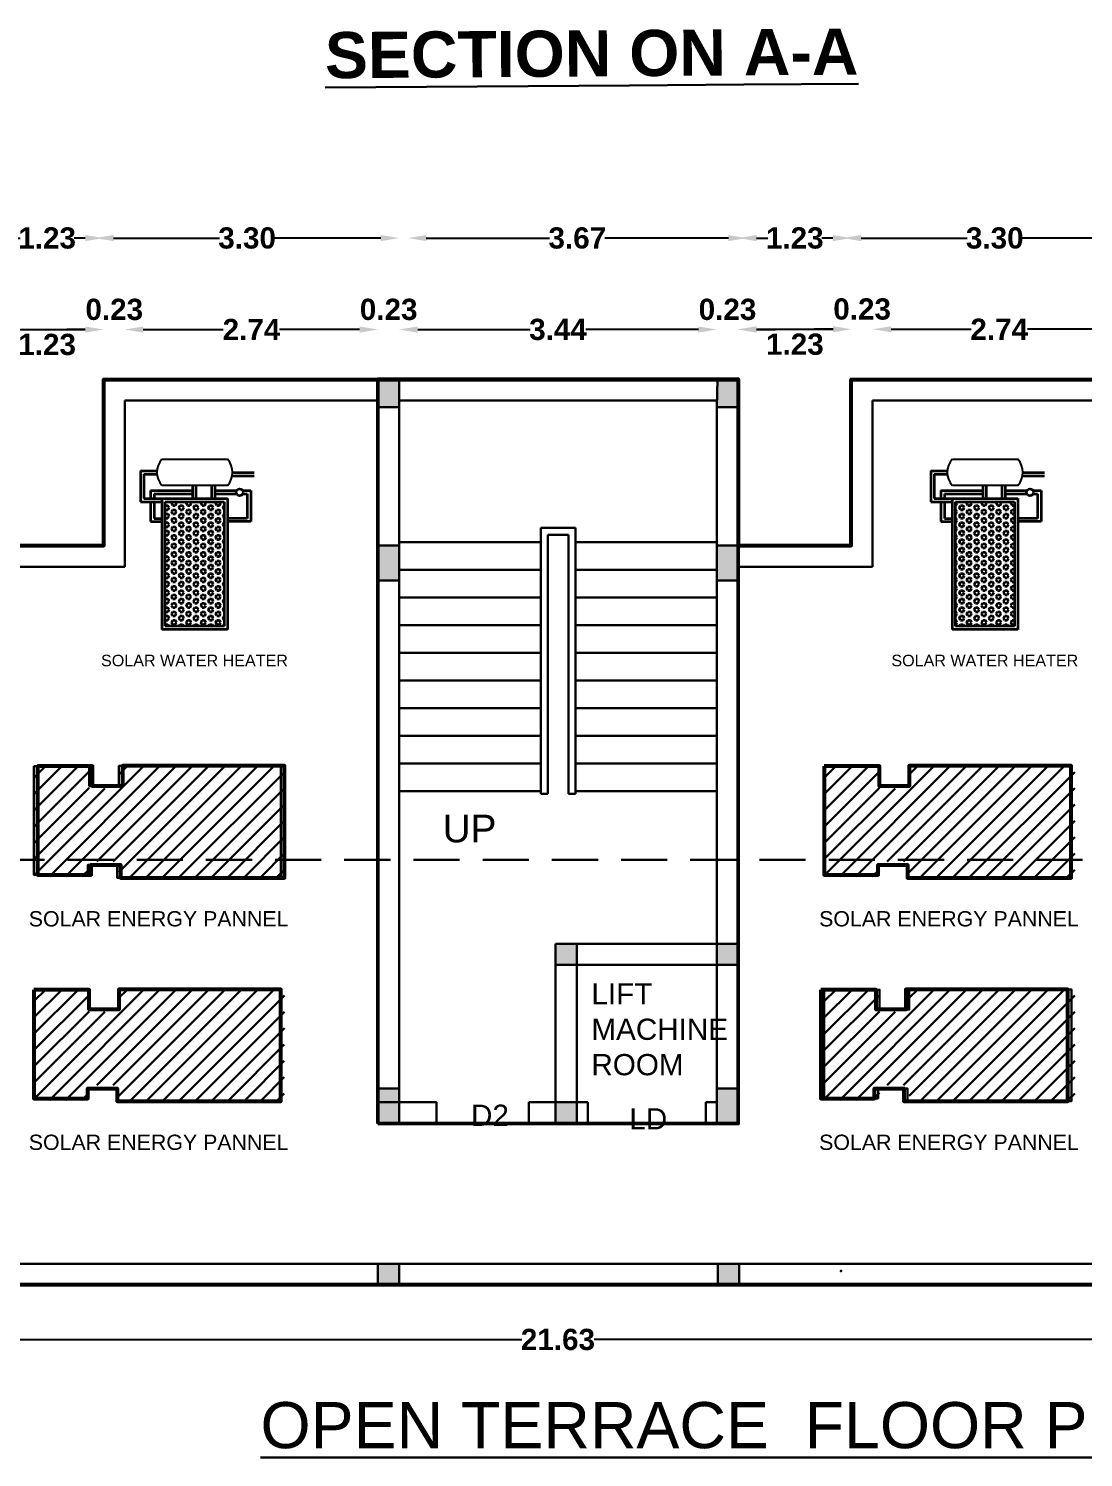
# Model space of a CAD drawing. Header units: metres. Extents: x 515 to 706, y -4 to 163.
# Drawn here: x 654.14 to 665.58, y 107.72 to 123.21 of the extents above; entities that cross this region are included whole.
import ezdxf

# ---------------------------------------------------------------- set-up
doc = ezdxf.new("R2010")
doc.units = ezdxf.units.M
doc.header["$MEASUREMENT"] = 0
doc.linetypes.add('DASHED2', pattern=[0.375, 0.25, -0.125])
for name, color, linetype, lineweight in [('BLK_4_FLR_2_ROOF_AREA', 7, 'Continuous', 30), ('BLK_4_STAIR_HEADROOM', 7, 'Continuous', 30), ('SOLAR_WATER_HEATER', 1, 'Continuous', 13)]:
    doc.layers.add(name, color=color, linetype=linetype, lineweight=lineweight)
doc.layers.add('SOLAR_PANEL', color=3, linetype='Continuous')
doc.styles.add('ARIAL', font='arialbd.ttf', dxfattribs={"height": 0.23})
doc.styles.add('PDF Swiss721BT-RomanCondensed', font='arial.ttf')
doc.styles.add('style1', font='swisse.ttf', dxfattribs={"height": 1})
doc.styles.add('working', font='arialbd.ttf', dxfattribs={"height": 0.23})
doc.dimstyles.new('new model', dxfattribs={"dimtxt": 0.23, "dimasz": 0.2, "dimexe": 0.1, "dimexo": 0.1, "dimgap": 0, "dimtad": 0, "dimzin": 1, "dimdsep": 46, "dimtxsty": 'working', "dimcen": 0.09, "dimse1": 1, "dimse2": 1, "dimclrd": 256, "dimclrt": 256, "dimadec": 1, "dimazin": 0, "dimtfac": 1, "dimtofl": 0, "dimtmove": 0, "dimatfit": 3, "dimfxl": 0, "dimtolj": 1, "dimtzin": 0, "dimlwd": -1, "dimlwe": -1, "dimarcsym": 0})

# ---------------------------------------------------------------- blocks, each defined once
blk = doc.blocks.new('*D356')
for p, q in [((658.362, 119.947), (659.58, 119.947)), ((661.405, 119.947), (660.186, 119.947))]:
    blk.add_line(p, q)
at = {"lineweight": 40}
for points in [[(658.362, 119.98), (658.362, 119.913), (658.162, 119.947)], [(661.405, 119.98), (661.405, 119.913), (661.605, 119.947)]]:
    blk.add_solid(points, dxfattribs=at)
at = {"layer": 'Defpoints', "color": 0, "lineweight": 40}
for p in [(661.605, 119.947), (658.162, 119.504), (661.605, 119.177)]:
    blk.add_point(p, dxfattribs=at)
at = {"lineweight": 30, "insert": (659.883, 119.947), "char_height": 0.23, "attachment_point": 5, "style": 'working'}
blk.add_mtext('\\A1;3.44', dxfattribs=at)
blk = doc.blocks.new('*D362')
for p, q in [((658.455, 120.938), (659.792, 120.938)), ((661.729, 120.938), (660.391, 120.938))]:
    blk.add_line(p, q)
at = {"lineweight": 40}
for points in [[(658.455, 120.971), (658.455, 120.905), (658.255, 120.938)], [(661.729, 120.971), (661.729, 120.905), (661.929, 120.938)]]:
    blk.add_solid(points, dxfattribs=at)
at = {"layer": 'Defpoints', "color": 0, "lineweight": 40}
for p in [(661.929, 120.938), (658.255, 119.781), (661.929, 119.781)]:
    blk.add_point(p, dxfattribs=at)
at = {"lineweight": 30, "insert": (660.092, 120.938), "char_height": 0.23, "attachment_point": 5, "style": 'working'}
blk.add_mtext('\\A1;3.67', dxfattribs=at)
blk = doc.blocks.new('*D365')
for p, q in [((657.732, 119.947), (657.532, 119.947)), ((658.362, 119.947), (658.562, 119.947))]:
    blk.add_line(p, q)
at = {"lineweight": 40}
for points in [[(657.732, 119.98), (657.732, 119.913), (657.932, 119.947)], [(658.362, 119.98), (658.362, 119.913), (658.162, 119.947)]]:
    blk.add_solid(points, dxfattribs=at)
at = {"layer": 'Defpoints', "color": 0, "lineweight": 40}
for p in [(658.162, 119.947), (658.162, 119.504), (657.932, 119.274)]:
    blk.add_point(p, dxfattribs=at)
at = {"lineweight": 30, "insert": (658.047, 120.164), "char_height": 0.23, "attachment_point": 5, "style": 'working'}
blk.add_mtext('\\A1;0.23', dxfattribs=at)
blk = doc.blocks.new('*D367')
blk.add_line((653.932, 119.947), (654.758, 119.947))
at = {"lineweight": 40}
for points in [[(653.932, 119.98), (653.932, 119.913), (653.732, 119.947)], [(654.758, 119.98), (654.758, 119.913), (654.958, 119.947)]]:
    blk.add_solid(points, dxfattribs=at)
at = {"layer": 'Defpoints', "color": 0, "lineweight": 40}
for p in [(654.958, 119.947), (653.732, 119.504), (654.958, 119.407)]:
    blk.add_point(p, dxfattribs=at)
at = {"lineweight": 30, "insert": (654.345, 119.784), "char_height": 0.23, "attachment_point": 5, "style": 'working'}
blk.add_mtext('\\A1;1.23', dxfattribs=at)
blk = doc.blocks.new('*D368')
for p, q in [((655.388, 119.947), (656.255, 119.947)), ((657.732, 119.947), (656.865, 119.947))]:
    blk.add_line(p, q)
at = {"lineweight": 40}
for points in [[(655.388, 119.98), (655.388, 119.913), (655.188, 119.947)], [(657.732, 119.98), (657.732, 119.913), (657.932, 119.947)]]:
    blk.add_solid(points, dxfattribs=at)
at = {"layer": 'Defpoints', "color": 0, "lineweight": 40}
for p in [(657.932, 119.947), (657.932, 119.274), (655.188, 119.177)]:
    blk.add_point(p, dxfattribs=at)
at = {"lineweight": 30, "insert": (656.56, 119.947), "char_height": 0.23, "attachment_point": 5, "style": 'working'}
blk.add_mtext('\\A1;2.74', dxfattribs=at)
blk = doc.blocks.new('*D369')
for p, q in [((654.758, 119.947), (654.558, 119.947)), ((655.388, 119.947), (655.588, 119.947))]:
    blk.add_line(p, q)
at = {"lineweight": 40}
for points in [[(654.758, 119.98), (654.758, 119.913), (654.958, 119.947)], [(655.388, 119.98), (655.388, 119.913), (655.188, 119.947)]]:
    blk.add_solid(points, dxfattribs=at)
at = {"layer": 'Defpoints', "color": 0, "lineweight": 40}
for p in [(655.188, 119.947), (654.958, 119.504), (655.188, 119.274)]:
    blk.add_point(p, dxfattribs=at)
at = {"lineweight": 30, "insert": (655.073, 120.164), "char_height": 0.23, "attachment_point": 5, "style": 'working'}
blk.add_mtext('\\A1;0.23', dxfattribs=at)
blk = doc.blocks.new('*D370')
for p, q in [((655.065, 120.938), (656.215, 120.938)), ((657.962, 120.938), (656.812, 120.938))]:
    blk.add_line(p, q)
at = {"lineweight": 40}
for points in [[(655.065, 120.971), (655.065, 120.905), (654.865, 120.938)], [(657.962, 120.971), (657.962, 120.905), (658.162, 120.938)]]:
    blk.add_solid(points, dxfattribs=at)
at = {"layer": 'Defpoints', "color": 0, "lineweight": 40}
for p in [(658.162, 120.938), (654.865, 119.781), (658.162, 119.781)]:
    blk.add_point(p, dxfattribs=at)
at = {"lineweight": 30, "insert": (656.513, 120.938), "char_height": 0.23, "attachment_point": 5, "style": 'working'}
blk.add_mtext('\\A1;3.30', dxfattribs=at)
blk = doc.blocks.new('*D371')
for p, q in [((653.932, 120.938), (654.052, 120.938)), ((654.758, 120.938), (654.638, 120.938))]:
    blk.add_line(p, q)
at = {"lineweight": 40}
for points in [[(653.932, 120.971), (653.932, 120.905), (653.732, 120.938)], [(654.758, 120.971), (654.758, 120.905), (654.958, 120.938)]]:
    blk.add_solid(points, dxfattribs=at)
at = {"layer": 'Defpoints', "color": 0, "lineweight": 40}
for p in [(653.732, 120.938), (653.732, 117.979), (654.958, 117.979)]:
    blk.add_point(p, dxfattribs=at)
at = {"lineweight": 30, "insert": (654.345, 120.938), "char_height": 0.23, "attachment_point": 5, "style": 'working'}
blk.add_mtext('\\A1;1.23', dxfattribs=at)
blk = doc.blocks.new('*D373')
for p, q in [((662.035, 120.938), (662.156, 120.938)), ((662.862, 120.938), (662.742, 120.938))]:
    blk.add_line(p, q)
at = {"lineweight": 40}
for points in [[(662.035, 120.971), (662.035, 120.905), (661.835, 120.938)], [(662.862, 120.971), (662.862, 120.905), (663.062, 120.938)]]:
    blk.add_solid(points, dxfattribs=at)
at = {"layer": 'Defpoints', "color": 0, "lineweight": 40}
for p in [(661.835, 120.938), (661.835, 117.979), (663.062, 117.979)]:
    blk.add_point(p, dxfattribs=at)
at = {"lineweight": 30, "insert": (662.449, 120.938), "char_height": 0.23, "attachment_point": 5, "style": 'working'}
blk.add_mtext('\\A1;1.23', dxfattribs=at)
blk = doc.blocks.new('*D374')
for p, q in [((663.169, 120.938), (664.318, 120.938)), ((666.065, 120.938), (664.916, 120.938))]:
    blk.add_line(p, q)
at = {"lineweight": 40}
for points in [[(663.169, 120.971), (663.169, 120.905), (662.969, 120.938)], [(666.065, 120.971), (666.065, 120.905), (666.265, 120.938)]]:
    blk.add_solid(points, dxfattribs=at)
at = {"layer": 'Defpoints', "color": 0, "lineweight": 40}
for p in [(666.265, 120.938), (662.969, 119.781), (666.265, 119.781)]:
    blk.add_point(p, dxfattribs=at)
at = {"lineweight": 30, "insert": (664.617, 120.938), "char_height": 0.23, "attachment_point": 5, "style": 'working'}
blk.add_mtext('\\A1;3.30', dxfattribs=at)
blk = doc.blocks.new('*D386')
for p, q in [((661.405, 119.947), (661.205, 119.947)), ((662.035, 119.947), (662.235, 119.947))]:
    blk.add_line(p, q)
at = {"lineweight": 40}
for points in [[(661.405, 119.98), (661.405, 119.913), (661.605, 119.947)], [(662.035, 119.98), (662.035, 119.913), (661.835, 119.947)]]:
    blk.add_solid(points, dxfattribs=at)
at = {"layer": 'Defpoints', "color": 0, "lineweight": 40}
for p in [(661.835, 119.947), (661.835, 119.504), (661.605, 119.274)]:
    blk.add_point(p, dxfattribs=at)
at = {"lineweight": 30, "insert": (661.72, 120.164), "char_height": 0.23, "attachment_point": 5, "style": 'working'}
blk.add_mtext('\\A1;0.23', dxfattribs=at)
blk = doc.blocks.new('*D390')
blk.add_line((662.037, 119.95), (662.864, 119.95))
at = {"lineweight": 40}
for points in [[(662.037, 119.983), (662.037, 119.917), (661.837, 119.95)], [(662.864, 119.983), (662.864, 119.917), (663.064, 119.95)]]:
    blk.add_solid(points, dxfattribs=at)
at = {"layer": 'Defpoints', "color": 0, "lineweight": 40}
for p in [(663.064, 119.95), (661.837, 119.507), (663.064, 119.41)]:
    blk.add_point(p, dxfattribs=at)
at = {"lineweight": 30, "insert": (662.45, 119.787), "char_height": 0.23, "attachment_point": 5, "style": 'working'}
blk.add_mtext('\\A1;1.23', dxfattribs=at)
blk = doc.blocks.new('*D391')
for p, q in [((663.494, 119.95), (664.36, 119.95)), ((665.837, 119.95), (664.97, 119.95))]:
    blk.add_line(p, q)
at = {"lineweight": 40}
for points in [[(663.494, 119.983), (663.494, 119.917), (663.294, 119.95)], [(665.837, 119.983), (665.837, 119.917), (666.037, 119.95)]]:
    blk.add_solid(points, dxfattribs=at)
at = {"layer": 'Defpoints', "color": 0, "lineweight": 40}
for p in [(666.037, 119.95), (666.037, 119.277), (663.294, 119.18)]:
    blk.add_point(p, dxfattribs=at)
at = {"lineweight": 30, "insert": (664.665, 119.95), "char_height": 0.23, "attachment_point": 5, "style": 'working'}
blk.add_mtext('\\A1;2.74', dxfattribs=at)
blk = doc.blocks.new('*D392')
for p, q in [((662.864, 119.95), (662.664, 119.95)), ((663.494, 119.95), (663.694, 119.95))]:
    blk.add_line(p, q)
at = {"lineweight": 40}
for points in [[(662.864, 119.983), (662.864, 119.917), (663.064, 119.95)], [(663.494, 119.983), (663.494, 119.917), (663.294, 119.95)]]:
    blk.add_solid(points, dxfattribs=at)
at = {"layer": 'Defpoints', "color": 0, "lineweight": 40}
for p in [(663.294, 119.95), (663.064, 119.507), (663.294, 119.277)]:
    blk.add_point(p, dxfattribs=at)
at = {"lineweight": 30, "insert": (663.179, 120.168), "char_height": 0.23, "attachment_point": 5, "style": 'working'}
blk.add_mtext('\\A1;0.23', dxfattribs=at)
blk = doc.blocks.new('YU')
at = {"lineweight": 35}
h = blk.add_hatch(dxfattribs=at)
h.set_pattern_fill('HEX', color=153, scale=0.26082, angle=90, style=0)
h.set_pattern_definition([(360, (-115.534627, -63.65724), (0, 0.056469186), [0.0326025, -0.065205]), (120, (-115.534627, -63.65724), (-0.04890375, -0.028234593), [0.0326025, -0.065205]), (60, (-115.502024, -63.65724), (-0.04890375, 0.028234593), [0.0326025, -0.065205])])
h.paths.add_polyline_path([(0.043, 1.695), (0.826, 1.695), (0.826, 0.043), (0.043, 0.043)])
at = {"color": 225, "lineweight": 35}
for p, q in [((-0.286, 2.107), (-0.066, 2.107)), ((-0.286, 2.107), (-0.286, 1.695)), ((-0.24, 2.064), (-0.066, 2.064)), ((-0.24, 2.064), (-0.24, 1.739)), ((0.411, 1.739), (0.411, 1.913)), ((0.454, 1.739), (0.454, 1.913)), ((0.66, 1.739), (0.66, 1.913)), ((0.704, 1.739), (0.704, 1.913)), ((0.937, 2.087), (1.223, 2.087)), ((0.937, 2.043), (1.222, 2.043)), ((-0.24, 1.739), (0, 1.739)), ((-0.151, 1.845), (0.411, 1.845)), ((-0.151, 1.845), (-0.151, 1.739)), ((-0.105, 1.801), (0.411, 1.801)), ((-0.105, 1.801), (-0.105, 1.739)), ((0.704, 1.845), (0.99, 1.845)), ((0.704, 1.801), (0.989, 1.801)), ((1.071, 1.845), (1.179, 1.845)), ((1.072, 1.801), (1.133, 1.801)), ((1.133, 1.801), (1.133, 1.739)), ((1.133, 1.801), (1.133, 1.476)), ((1.179, 1.845), (1.179, 1.739)), ((1.179, 1.801), (1.179, 1.433)), ((-0.286, 1.695), (0, 1.695)), ((-0.151, 1.695), (-0.151, 1.433)), ((-0.105, 1.695), (-0.105, 1.476)), ((-0.151, 1.433), (0, 1.433)), ((-0.105, 1.476), (0, 1.476)), ((1.133, 1.476), (0.869, 1.476)), ((1.179, 1.433), (0.869, 1.433))]:
    blk.add_line(p, q, dxfattribs=at)
at = {"color": 200}
for p, q in [((0, 2.26), (0.869, 2.26)), ((0.869, 1.913), (0, 1.913))]:
    blk.add_line(p, q, dxfattribs=at)
at = {"color": 65, "lineweight": 35}
for p, q in [((0, 1.739), (0.869, 1.739)), ((0, 0), (0, 1.739)), ((0.869, 1.739), (0.869, 0)), ((0.043, 1.695), (0.826, 1.695)), ((0.043, 0.043), (0.043, 1.695)), ((0.826, 1.695), (0.826, 0.043)), ((0.869, 0), (0, 0)), ((0.826, 0.043), (0.043, 0.043))]:
    blk.add_line(p, q, dxfattribs=at)
at = {"color": 225, "lineweight": 35}
blk.add_circle((1.03, 1.822), 0.0463, dxfattribs=at)
at = {"color": 200}
for centre, start, end in [((0.191, 2.087), 137.7449, 222.2551), ((0.678, 2.087), 317.7449, 42.2551)]:
    blk.add_arc(centre, 0.259, start, end, dxfattribs=at)
blk = doc.blocks.new('*D693')
for p, q in [((649.27, 109), (659.491, 109)), ((670.495, 109), (660.274, 109))]:
    blk.add_line(p, q)
at = {"lineweight": 40}
for points in [[(649.27, 109.033), (649.27, 108.966), (649.07, 109)], [(670.495, 109.033), (670.495, 108.966), (670.695, 109)]]:
    blk.add_solid(points, dxfattribs=at)
at = {"layer": 'Defpoints', "color": 0, "lineweight": 40}
for p in [(649.07, 109.592), (670.695, 109.592), (670.695, 109)]:
    blk.add_point(p, dxfattribs=at)
at = {"lineweight": 30, "insert": (659.882, 109), "char_height": 0.23, "attachment_point": 5, "style": 'working'}
blk.add_mtext('\\A1;21.63', dxfattribs=at)

msp = doc.modelspace()

# ---------------------------------------------------------------- hatches: boundary and pattern name
at = {"lineweight": 30}
h = msp.add_hatch(color=256, dxfattribs=at)
h.dxf.hatch_style = 1
h.paths.add_polyline_path([(658.16156, 119.40679), (658.16156, 119.10679), (657.93156, 119.10679), (657.93794, 119.40679)])
h = msp.add_hatch(color=256, dxfattribs=at)
h.dxf.hatch_style = 1
h.paths.add_polyline_path([(661.83525, 119.40679), (661.83525, 119.10679), (661.60525, 119.10679), (661.61164, 119.40679)])
h = msp.add_hatch(color=256, dxfattribs=at)
h.dxf.hatch_style = 1
h.paths.add_polyline_path([(658.16156, 117.60513), (658.16156, 117.22513), (657.93156, 117.22513), (657.93156, 117.60513)])
h = msp.add_hatch(color=256, dxfattribs=at)
h.dxf.hatch_style = 1
h.paths.add_polyline_path([(661.83525, 117.60513), (661.83525, 117.22513), (661.60525, 117.22513), (661.60525, 117.60513)])
h = msp.add_hatch(dxfattribs=at)
h.set_pattern_fill('ANSI31', color=256)
h.set_pattern_definition([(45, (-198.37242, 61.89832), (-0.088388348, 0.088388348), [])])
h.paths.add_polyline_path([(654.80032, 114.1802), (655.12267, 114.18016), (655.12265, 114.01823), (656.91629, 114.01803), (656.91642, 115.21379), (655.12278, 115.214), (655.12276, 114.97378), (654.80041, 114.97381), (654.80043, 115.21403), (654.20255, 115.2141), (654.20242, 114.01834), (654.8003, 114.01827)])
h = msp.add_hatch(dxfattribs=at)
h.set_pattern_fill('ANSI31', color=256)
h.set_pattern_definition([(45, (-198.37242, 61.89832), (-0.088388348, 0.088388348), [])])
h.paths.add_polyline_path([(654.80032, 114.1802), (655.12267, 114.18016), (655.12265, 114.01823), (656.91629, 114.01803), (656.91642, 115.21379), (655.12278, 115.214), (655.12276, 114.97378), (654.80041, 114.97381), (654.80043, 115.21403), (654.20255, 115.2141), (654.20242, 114.01834), (654.8003, 114.01827)])
h = msp.add_hatch(dxfattribs=at)
h.set_pattern_fill('ANSI31', color=256)
h.set_pattern_definition([(45, (-189.80573, 61.89832), (-0.088388348, 0.088388348), [])])
h.paths.add_polyline_path([(663.36701, 114.1802), (663.68936, 114.18016), (663.68934, 114.01823), (665.48298, 114.01803), (665.48312, 115.21379), (663.68948, 115.214), (663.68945, 114.97378), (663.3671, 114.97381), (663.36713, 115.21403), (662.76925, 115.2141), (662.76911, 114.01834), (663.36699, 114.01827)])
h = msp.add_hatch(dxfattribs=at)
h.set_pattern_fill('ANSI31', color=256)
h.set_pattern_definition([(45, (-189.80573, 61.89832), (-0.088388348, 0.088388348), [])])
h.paths.add_polyline_path([(663.36701, 114.1802), (663.68936, 114.18016), (663.68934, 114.01823), (665.48298, 114.01803), (665.48312, 115.21379), (663.68948, 115.214), (663.68945, 114.97378), (663.3671, 114.97381), (663.36713, 115.21403), (662.76925, 115.2141), (662.76911, 114.01834), (663.36699, 114.01827)])
h = msp.add_hatch(color=256, dxfattribs=at)
h.dxf.hatch_style = 1
h.paths.add_polyline_path([(659.85525, 113.29069), (660.08525, 113.29069), (660.08525, 113.06069), (659.85525, 113.06069)])
h = msp.add_hatch(color=256, dxfattribs=at)
h.dxf.hatch_style = 1
h.paths.add_polyline_path([(661.60525, 113.29069), (661.83525, 113.29069), (661.83525, 113.06069), (661.60525, 113.06069)])
h = msp.add_hatch(dxfattribs=at)
h.set_pattern_fill('ANSI31', color=256)
h.set_pattern_definition([(45, (-198.37242, 59.47596), (-0.088388348, 0.088388348), [])])
h.paths.add_polyline_path([(654.80032, 111.75784), (655.12267, 111.7578), (655.12265, 111.59587), (656.91629, 111.59567), (656.91642, 112.79143), (655.12278, 112.79164), (655.12276, 112.55142), (654.80041, 112.55145), (654.80043, 112.79167), (654.20255, 112.79174), (654.20242, 111.59598), (654.8003, 111.59591)])
h = msp.add_hatch(dxfattribs=at)
h.set_pattern_fill('ANSI31', color=256)
h.set_pattern_definition([(45, (-198.37242, 59.47596), (-0.088388348, 0.088388348), [])])
h.paths.add_polyline_path([(654.80032, 111.75784), (655.12267, 111.7578), (655.12265, 111.59587), (656.91629, 111.59567), (656.91642, 112.79143), (655.12278, 112.79164), (655.12276, 112.55142), (654.80041, 112.55145), (654.80043, 112.79167), (654.20255, 112.79174), (654.20242, 111.59598), (654.8003, 111.59591)])
h = msp.add_hatch(dxfattribs=at)
h.set_pattern_fill('ANSI31', color=256)
h.set_pattern_definition([(45, (-189.80573, 59.47596), (-0.088388348, 0.088388348), [])])
h.paths.add_polyline_path([(663.36701, 111.75784), (663.68936, 111.7578), (663.68934, 111.59587), (665.48298, 111.59567), (665.48312, 112.79143), (663.68948, 112.79164), (663.68945, 112.55142), (663.3671, 112.55145), (663.36713, 112.79167), (662.76925, 112.79174), (662.76911, 111.59598), (663.36699, 111.59591)])
h = msp.add_hatch(dxfattribs=at)
h.set_pattern_fill('ANSI31', color=256)
h.set_pattern_definition([(45, (-189.80573, 59.47596), (-0.088388348, 0.088388348), [])])
h.paths.add_polyline_path([(663.36701, 111.75784), (663.68936, 111.7578), (663.68934, 111.59587), (665.48298, 111.59567), (665.48312, 112.79143), (663.68948, 112.79164), (663.68945, 112.55142), (663.3671, 112.55145), (663.36713, 112.79167), (662.76925, 112.79174), (662.76911, 111.59598), (663.36699, 111.59591)])
h = msp.add_hatch(color=256, dxfattribs=at)
h.dxf.hatch_style = 1
h.paths.add_polyline_path([(658.16156, 111.72179), (658.16156, 111.34179), (657.93156, 111.34179), (657.93156, 111.72179)])
h = msp.add_hatch(color=256, dxfattribs=at)
h.dxf.hatch_style = 1
h.paths.add_polyline_path([(661.83525, 111.72179), (661.83525, 111.34179), (661.60525, 111.34179), (661.60525, 111.72179)])
h = msp.add_hatch(color=256, dxfattribs=at)
h.dxf.hatch_style = 1
h.paths.add_polyline_path([(659.85525, 111.57179), (660.08525, 111.57179), (660.08525, 111.34179), (659.85525, 111.34179)])
h = msp.add_hatch(color=256, dxfattribs=at)
h.dxf.hatch_style = 1
h.paths.add_polyline_path([(657.92967, 109.82179), (658.15967, 109.82179), (658.15967, 109.59179), (657.92967, 109.59179)])
h = msp.add_hatch(color=256, dxfattribs=at)
h.dxf.hatch_style = 1
h.paths.add_polyline_path([(661.61467, 109.8218), (661.84467, 109.8218), (661.84467, 109.5918), (661.61467, 109.5918)])

# ---------------------------------------------------------------- linework, layer by layer
at = {"lineweight": 30, "ltscale": 0.125}
for p, q in [((658.16156, 119.40679), (654.95822, 119.40679)), ((654.95822, 119.40679), (654.95822, 117.60513)), ((657.93345, 119.41013), (658.16345, 119.41013)), ((658.16345, 119.41013), (657.93345, 119.41013)), ((661.83715, 119.41013), (661.60715, 119.41013)), ((661.60715, 119.41013), (661.83715, 119.41013)), ((661.83525, 119.40679), (661.83525, 117.60513)), ((661.83525, 119.40679), (661.83525, 111.57179)), ((666.26525, 119.40679), (663.06192, 119.40679)), ((663.06192, 119.40679), (663.06192, 117.60513)), ((657.93156, 119.17679), (655.18822, 119.17679)), ((655.18822, 119.17679), (655.18822, 117.37513)), ((657.93156, 119.17679), (657.93156, 116.87679)), ((657.93156, 119.17679), (657.93156, 116.87679)), ((657.93156, 119.17679), (657.93156, 111.57179)), ((658.16156, 119.17679), (658.16156, 111.34179)), ((661.60525, 119.17679), (661.60525, 113.30069)), ((666.03525, 119.17679), (663.29192, 119.17679)), ((663.29192, 119.17679), (663.29192, 117.37513)), ((654.95822, 117.60513), (653.73156, 117.60513)), ((663.06192, 117.60513), (661.83525, 117.60513)), ((655.18822, 117.37513), (653.73156, 117.37513)), ((661.83525, 117.37513), (661.83525, 111.85513)), ((663.29192, 117.37513), (661.83525, 117.37513)), ((657.93156, 116.76179), (657.93156, 111.57179)), ((657.93156, 116.76179), (657.93156, 111.57179)), ((659.85525, 111.34179), (659.85525, 113.29069)), ((661.60525, 113.29069), (659.85525, 113.29069)), ((659.85525, 113.29069), (659.85525, 111.34179)), ((661.60525, 113.06069), (660.08525, 113.06069)), ((660.08525, 113.06069), (660.08525, 111.34179)), ((661.60525, 113.06069), (661.60525, 111.72179)), ((661.60525, 111.72179), (661.60525, 113.06069)), ((661.60525, 111.57179), (661.60525, 113.06069)), ((657.93156, 111.57179), (658.56552, 111.57179)), ((658.56552, 111.57179), (658.56552, 111.34179)), ((659.56552, 111.57179), (659.85525, 111.57179)), ((659.56552, 111.57179), (659.56552, 111.34179)), ((660.08525, 111.57179), (660.20525, 111.57179)), ((660.08525, 111.57179), (660.20525, 111.57179)), ((660.20525, 111.57179), (660.20525, 111.34179)), ((661.48525, 111.57179), (661.60525, 111.57179)), ((661.60525, 111.57179), (661.48525, 111.57179)), ((661.48525, 111.57179), (661.48525, 111.34179)), ((658.16156, 111.34179), (658.56552, 111.34179)), ((659.56552, 111.34179), (660.10257, 111.34179)), ((659.85525, 111.34179), (660.20525, 111.34179)), ((661.48525, 111.34179), (661.83525, 111.34179)), ((649.06967, 109.82179), (670.69525, 109.82179)), ((649.06967, 109.59179), (670.69525, 109.59179))]:
    msp.add_line(p, q, dxfattribs=at)
at = {"lineweight": 30}
for p, q in [((658.16156, 119.40679), (661.83525, 119.40679)), ((658.16156, 119.17679), (661.60525, 119.17679)), ((659.69489, 117.79679), (659.69489, 114.91328)), ((659.69489, 117.79679), (660.07192, 117.79679)), ((659.77156, 117.72013), (659.77156, 114.91328)), ((659.77156, 117.72013), (659.99525, 117.72013)), ((659.99525, 117.72013), (659.99525, 114.91328)), ((660.07192, 117.79679), (660.07192, 114.91328)), ((658.16156, 117.64346), (659.69489, 117.64346)), ((660.07192, 117.64346), (661.60525, 117.64346)), ((658.16156, 117.34346), (659.69489, 117.34346)), ((660.07192, 117.34346), (661.60525, 117.34346)), ((658.16156, 117.04346), (659.69489, 117.04346)), ((660.07192, 117.04346), (661.60525, 117.04346)), ((658.16156, 116.74346), (659.69489, 116.74346)), ((660.07192, 116.74346), (661.60525, 116.74346)), ((658.16156, 116.44346), (659.69489, 116.44346)), ((660.07192, 116.44346), (661.60525, 116.44346)), ((658.16156, 116.14346), (659.69489, 116.14346)), ((660.07192, 116.14346), (661.60525, 116.14346)), ((658.16156, 115.84346), (659.69489, 115.84346)), ((660.07192, 115.84346), (661.60525, 115.84346)), ((658.16156, 115.54346), (659.69489, 115.54346)), ((660.07192, 115.54346), (661.60525, 115.54346)), ((658.16156, 115.24346), (659.69489, 115.24346)), ((660.07192, 115.24346), (661.60525, 115.24346)), ((658.16156, 114.94346), (659.69489, 114.94346)), ((659.77156, 114.91328), (659.69489, 114.91328)), ((659.99525, 114.91328), (660.07192, 114.91328)), ((660.07192, 114.94346), (661.60525, 114.94346))]:
    msp.add_line(p, q, dxfattribs=at)
at = {"linetype": 'DASHED2', "lineweight": 30, "ltscale": 2}
msp.add_line((647.8167, 114.19947), (673.43918, 114.19947), dxfattribs=at)
at = {"lineweight": 30}
for points in [[(658.16156, 119.40679), (658.16156, 119.10679), (657.93156, 119.10679), (657.93794, 119.40679)], [(661.83525, 119.40679), (661.83525, 119.10679), (661.60525, 119.10679), (661.61164, 119.40679)], [(658.16156, 117.60513), (658.16156, 117.22513), (657.93156, 117.22513), (657.93156, 117.60513)], [(661.83525, 117.60513), (661.83525, 117.22513), (661.60525, 117.22513), (661.60525, 117.60513)], [(654.20254, 115.21362), (654.20254, 114.0366), (654.78563, 114.0366), (654.78563, 114.14395), (655.10403, 114.14395), (655.10403, 114.00593), (656.88015, 114.00593), (656.88015, 115.21745), (655.12321, 115.21745), (655.12321, 114.99892), (654.80098, 114.99892), (654.80098, 115.21362)], [(662.76924, 115.21362), (662.76924, 114.0366), (663.35233, 114.0366), (663.35233, 114.14395), (663.67073, 114.14395), (663.67073, 114.00593), (665.44685, 114.00593), (665.44685, 115.21745), (663.68991, 115.21745), (663.68991, 114.99892), (663.36767, 114.99892), (663.36767, 115.21362)], [(659.85525, 113.29069), (660.08525, 113.29069), (660.08525, 113.06069), (659.85525, 113.06069)], [(661.60525, 113.29069), (661.83525, 113.29069), (661.83525, 113.06069), (661.60525, 113.06069)], [(654.20254, 112.79126), (654.20254, 111.61424), (654.78563, 111.61424), (654.78563, 111.72159), (655.10403, 111.72159), (655.10403, 111.58357), (656.88015, 111.58357), (656.88015, 112.79509), (655.12321, 112.79509), (655.12321, 112.57656), (654.80098, 112.57656), (654.80098, 112.79126)], [(662.76924, 112.79126), (662.76924, 111.61424), (663.35233, 111.61424), (663.35233, 111.72159), (663.67073, 111.72159), (663.67073, 111.58357), (665.44685, 111.58357), (665.44685, 112.79509), (663.68991, 112.79509), (663.68991, 112.57656), (663.36767, 112.57656), (663.36767, 112.79126)], [(658.16156, 111.72179), (658.16156, 111.34179), (657.93156, 111.34179), (657.93156, 111.72179)], [(661.83525, 111.72179), (661.83525, 111.34179), (661.60525, 111.34179), (661.60525, 111.72179)], [(659.85525, 111.57179), (660.08525, 111.57179), (660.08525, 111.34179), (659.85525, 111.34179)], [(657.92967, 109.82179), (658.15967, 109.82179), (658.15967, 109.59179), (657.92967, 109.59179)], [(661.61467, 109.8218), (661.84467, 109.8218), (661.84467, 109.5918), (661.61467, 109.5918)]]:
    msp.add_lwpolyline(points, close=True, dxfattribs=at)
msp.add_point((662.95075, 109.74315), dxfattribs=at)
at = {"layer": 'BLK_4_FLR_2_ROOF_AREA', "color": 54, "lineweight": 53}
msp.add_lwpolyline([(670.69515, 119.40678), (670.69515, 109.59178), (649.06956, 109.59178), (649.07146, 117.60511), (650.52812, 117.60511), (650.52812, 119.40678), (653.73146, 119.40678), (653.73146, 117.60511), (654.95812, 117.60511), (654.95812, 119.40678), (661.83515, 119.40678), (661.83515, 117.60511), (663.06182, 117.60511), (663.06182, 119.40678), (666.26515, 119.40678), (666.26515, 117.60511), (667.49182, 117.60511), (667.49182, 119.40678)], close=True, dxfattribs=at)
at = {"layer": 'BLK_4_STAIR_HEADROOM', "color": 1, "lineweight": 50}
msp.add_lwpolyline([(657.93093, 111.34181), (661.83651, 111.34181), (661.83651, 119.41014), (657.93093, 119.41014)], close=True, dxfattribs=at)
at = {"layer": 'SOLAR_PANEL', "color": 3, "lineweight": 53}
for points in [[(654.23997, 115.21363), (654.23997, 114.03662), (654.82306, 114.03662), (654.82306, 114.14397), (655.14146, 114.14397), (655.14146, 114.00595), (656.91758, 114.00595), (656.91758, 115.21747), (655.16064, 115.21747), (655.16064, 114.99893), (654.83841, 114.99893), (654.83841, 115.21363)], [(662.76861, 115.21363), (662.76861, 114.03662), (663.3517, 114.03662), (663.3517, 114.14397), (663.67009, 114.14397), (663.67009, 114.00595), (665.44621, 114.00595), (665.44621, 115.21747), (663.68928, 115.21747), (663.68928, 114.99893), (663.36704, 114.99893), (663.36704, 115.21363)], [(654.20254, 112.79126), (654.20254, 111.61424), (654.78563, 111.61424), (654.78563, 111.72159), (655.10403, 111.72159), (655.10403, 111.58357), (656.88015, 111.58357), (656.88015, 112.79509), (655.12321, 112.79509), (655.12321, 112.57656), (654.80098, 112.57656), (654.80098, 112.79126)], [(662.73118, 112.79126), (662.73118, 111.61424), (663.31427, 111.61424), (663.31427, 111.72159), (663.63266, 111.72159), (663.63266, 111.58357), (665.40878, 111.58357), (665.40878, 112.79509), (663.65184, 112.79509), (663.65184, 112.57656), (663.32961, 112.57656), (663.32961, 112.79126)]]:
    msp.add_lwpolyline(points, close=True, dxfattribs=at)
at = {"layer": 'SOLAR_WATER_HEATER', "color": 1, "lineweight": 30}
for points in [[(655.58988, 116.69603), (656.29931, 116.69603), (656.29931, 118.11489), (655.58988, 118.11489)], [(664.15657, 116.69603), (664.866, 116.69603), (664.866, 118.11489), (664.15657, 118.11489)]]:
    msp.add_lwpolyline(points, close=True, dxfattribs=at)

# ---------------------------------------------------------------- block references
at = {"lineweight": 30, "xscale": 0.816, "yscale": 0.816, "zscale": 0.816}
for p in [(655.59051, 116.69601), (664.1572, 116.69601)]:
    msp.add_blockref('YU', p, dxfattribs=at)

# ---------------------------------------------------------------- texts
at = {"lineweight": 30, "ltscale": 5, "style": 'style1'}
for p in [(654.92976, 116.29752), (663.49646, 116.29752)]:
    msp.add_text('SOLAR WATER HEATER', height=0.124848, dxfattribs=at).set_placement(p)
at = {"linetype": 'Continuous', "lineweight": 30, "ltscale": 5, "style": 'style1'}
for p in [(654.14624, 113.47771), (662.71294, 113.47771), (654.14624, 111.05535), (662.71294, 111.05535)]:
    msp.add_text('SOLAR ENERGY PANNEL', height=0.1656, dxfattribs=at).set_placement(p)
at = {"lineweight": 30}
for s, width, gutter_width, insert, char_height, attachment_point, rotation, style in [('{\\W8.65505;\\L  \\W1;SECTION ON A-A}', 12.4726769, 1.5, (653.99573, 123.14624), 0.5, 1, 0.4, 'ARIAL'), ('UP', 9.5603696, 58.69565, (658.63277, 114.38468), 0.3, 7, 359.950438, 'PDF Swiss721BT-RomanCondensed')]:
    msp.add_mtext_dynamic_manual_height_columns(s, width=width, gutter_width=gutter_width, heights=[0], dxfattribs=dict(at, insert=insert, char_height=char_height, attachment_point=attachment_point, rotation=rotation, style=style))
at = {"lineweight": 30, "ltscale": 0.125, "attachment_point": 1, "style": 'PDF Swiss721BT-RomanCondensed'}
for s, width, insert, char_height in [('LIFT\\PMACHINE ROOM ', 0.23, (660.24462, 112.86157), 0.23), ('D2', 0.0527571, (658.93991, 111.5459), 0.23), ('LD', 0.0527571, (660.65559, 111.50742), 0.23), ('{\\LOPEN TERRACE  FLOOR PLAN }', 10.5853241, (656.65818, 108.32274), 0.5)]:
    msp.add_mtext_dynamic_manual_height_columns(s, width=width, gutter_width=1.15, heights=[0], dxfattribs=dict(at, insert=insert, char_height=char_height))

# ---------------------------------------------------------------- dimensions: what is measured, and where the dimension line sits
at = {"lineweight": 30}
for base, p1, p2, override, picture, middle in [((653.73156, 120.93803), (654.95822, 117.97945), (653.73156, 117.97945), {"dimpost": '\\X', "dimtmove": 2}, '*D371', (654.34489, 120.93803)), ((658.16156, 120.93803), (654.86489, 119.78111), (658.16156, 119.78111), {"dimpost": '\\X', "dimtmove": 2}, '*D370', (656.51322, 120.93803)), ((661.92859, 120.93803), (658.25489, 119.78111), (661.92859, 119.78111), {"dimpost": '\\X', "dimtmove": 2}, '*D362', (660.09174, 120.93803)), ((661.83525, 120.93803), (663.06192, 117.97945), (661.83525, 117.97945), {"dimpost": '\\X', "dimtmove": 2}, '*D373', (662.44859, 120.93803)), ((666.26525, 120.93803), (662.96859, 119.78111), (666.26525, 119.78111), {"dimpost": '\\X', "dimtmove": 2}, '*D374', (664.61692, 120.93803)), ((655.18822, 119.94675), (654.95822, 119.50379), (655.18822, 119.27379), {"dimpost": '\\X', "dimtmove": 2}, '*D369', (655.07322, 120.16418)), ((658.16156, 119.94675), (657.93156, 119.27379), (658.16156, 119.50379), {"dimpost": '\\X', "dimtmove": 2}, '*D365', (658.04656, 120.16418)), ((661.83525, 119.94675), (661.60525, 119.27379), (661.83525, 119.50379), {"dimpost": '\\X', "dimtmove": 2}, '*D386', (661.72025, 120.16418)), ((663.29381, 119.95008), (663.06381, 119.50712), (663.29381, 119.27712), {"dimpost": '\\X', "dimtmove": 2}, '*D392', (663.17881, 120.16751)), ((657.93156, 119.94675), (655.18822, 119.17679), (657.93156, 119.27379), {"dimpost": '\\X', "dimtmove": 2}, '*D368', (656.55989, 119.94675)), ((661.60525, 119.94675), (658.16156, 119.50379), (661.60525, 119.17679), {"dimpost": '\\X', "dimtmove": 2}, '*D356', (659.88341, 119.94675)), ((666.03715, 119.95008), (663.29381, 119.18013), (666.03715, 119.27712), {"dimpost": '\\X', "dimtmove": 2}, '*D391', (664.66548, 119.95008)), ((670.69525, 108.99964), (649.06967, 109.59179), (670.69525, 109.59179), {"dimpost": '\\X'}, '*D693', (659.88246, 108.99964))]:
    dim = msp.add_linear_dim(base=base, p1=p1, p2=p2, dimstyle='new model', override=override, dxfattribs=at)
    dim.commit()
    dim.dimension.update_dxf_attribs({"geometry": picture, "text_midpoint": middle})
for base, p1, p2, picture, middle in [((654.95822, 119.94675), (653.73156, 119.50379), (654.95822, 119.40679), '*D367', (654.34489, 119.78377)), ((663.06381, 119.95008), (661.83715, 119.50712), (663.06381, 119.41013), '*D390', (662.45048, 119.78711))]:
    dim = msp.add_linear_dim(base=base, p1=p1, p2=p2, dimstyle='new model', override={"dimpost": '\\X', "dimtmove": 2}, dxfattribs=at)
    dim.commit()
    dim.dimension.update_dxf_attribs({"geometry": picture, "text_midpoint": middle, "dimtype": 160})

doc.saveas('drawing.dxf')
